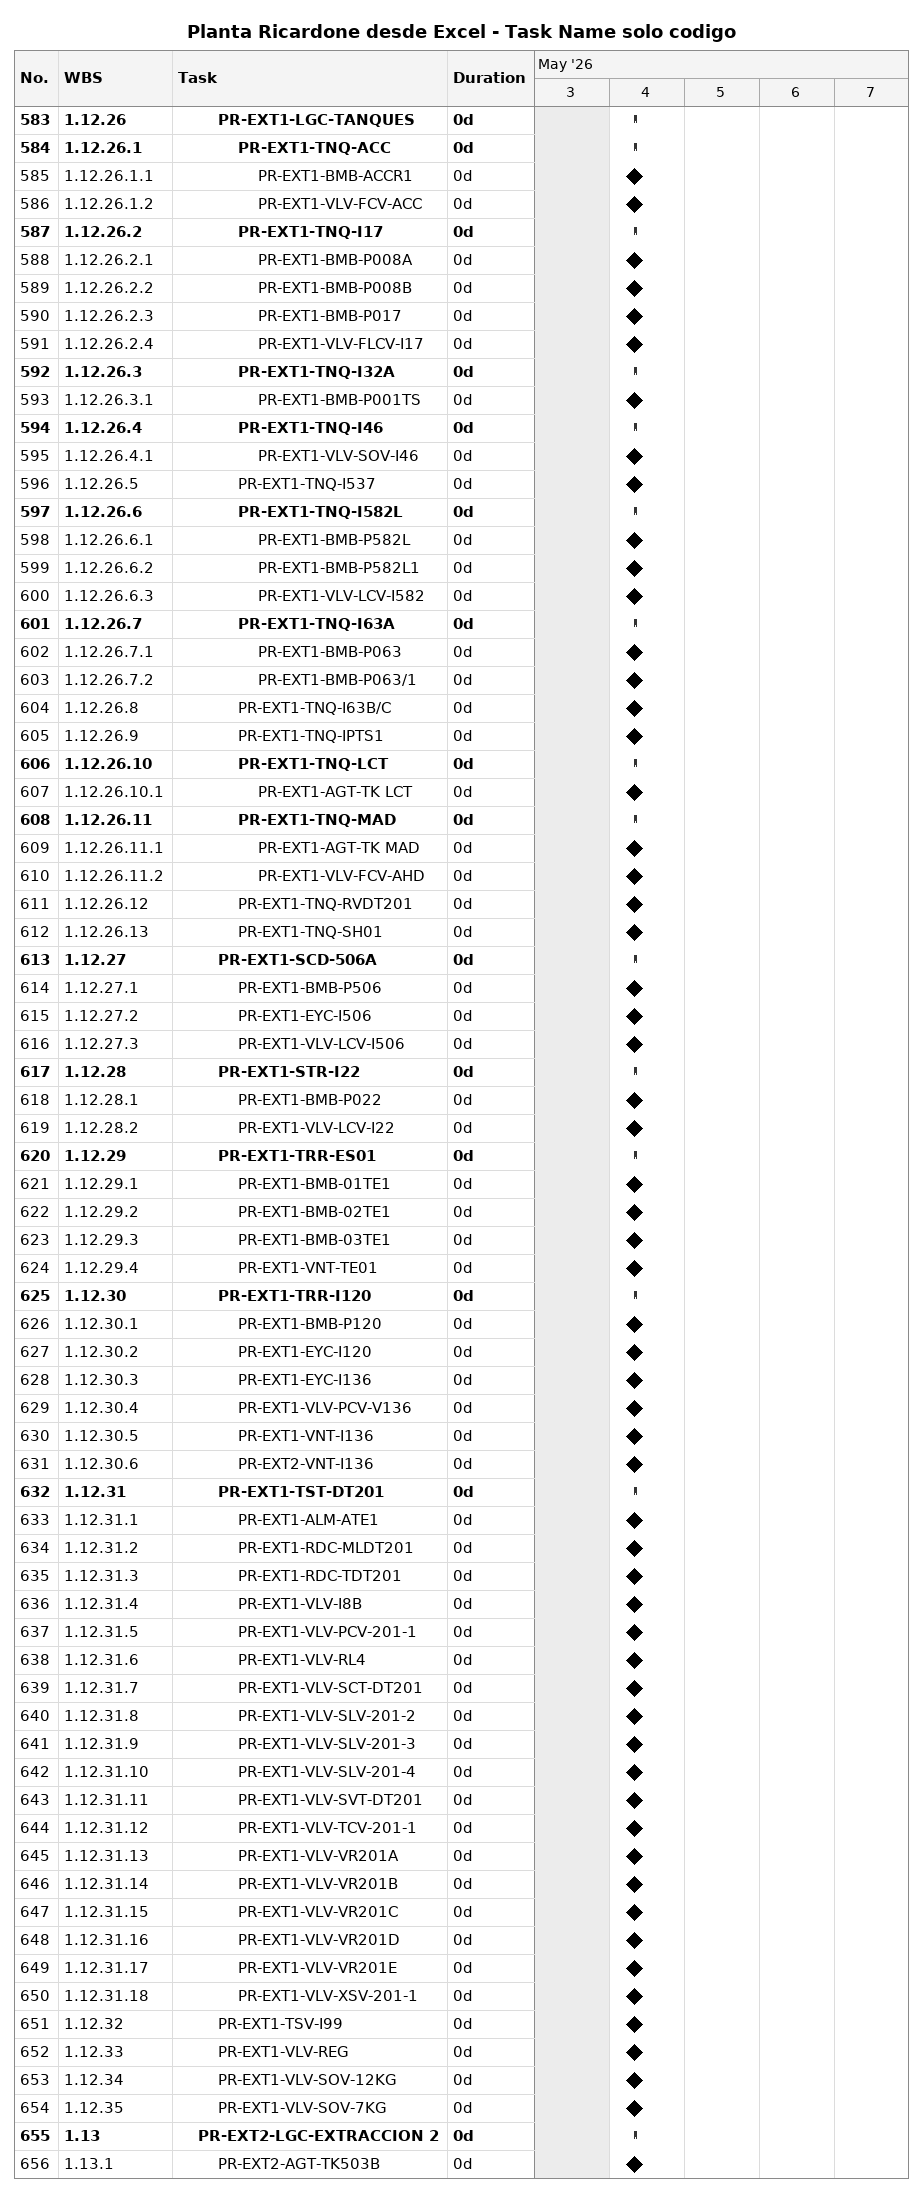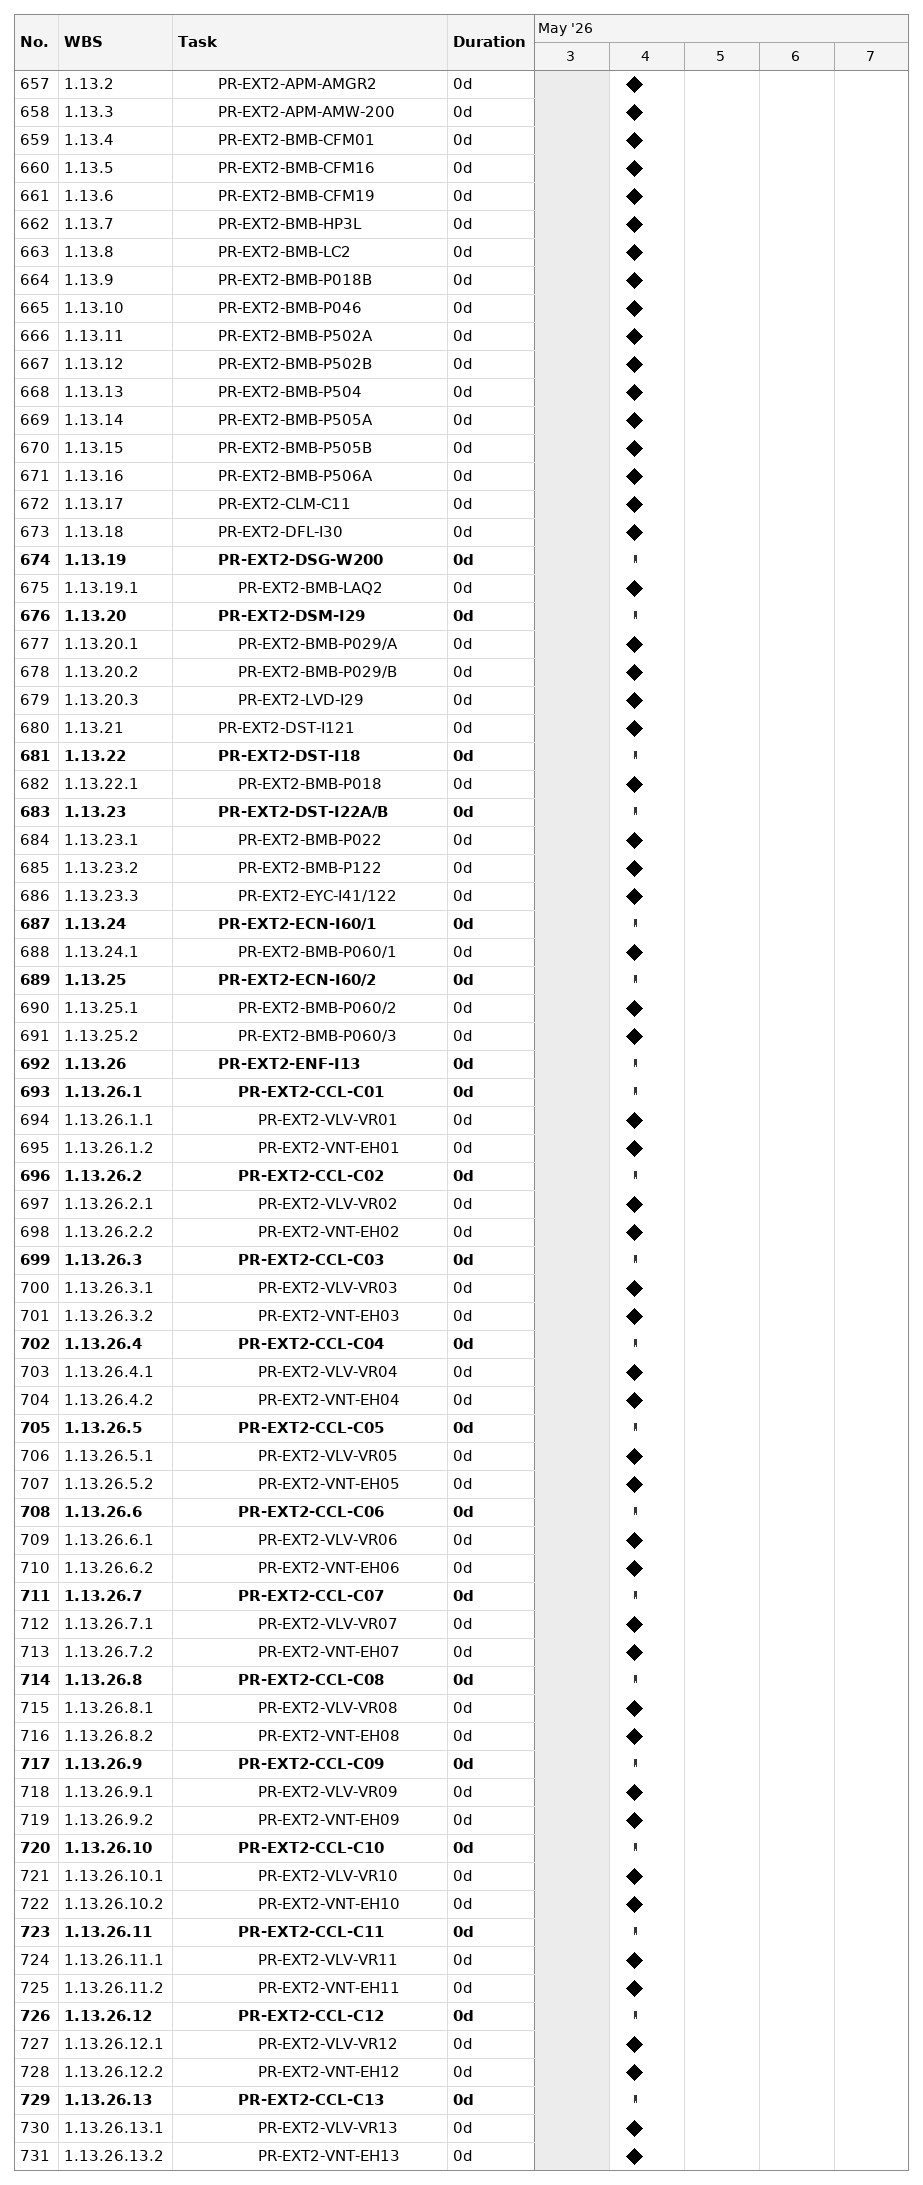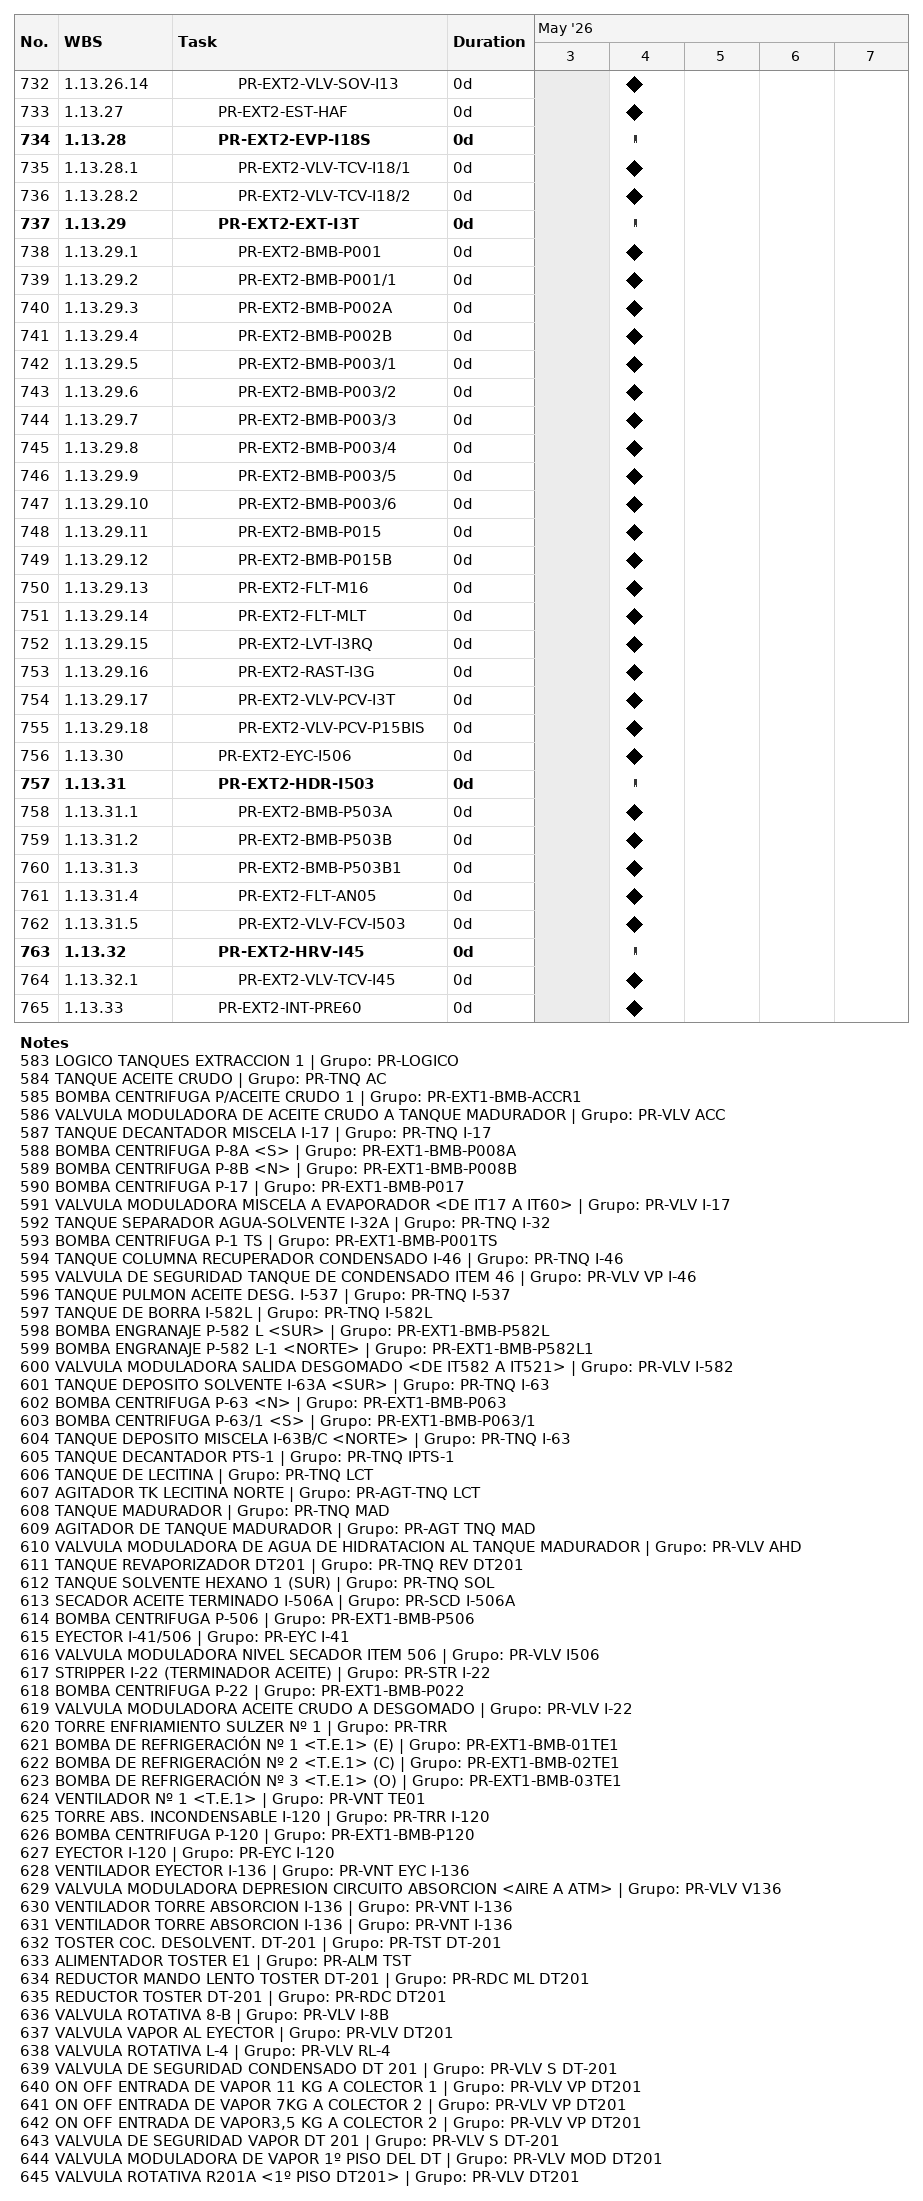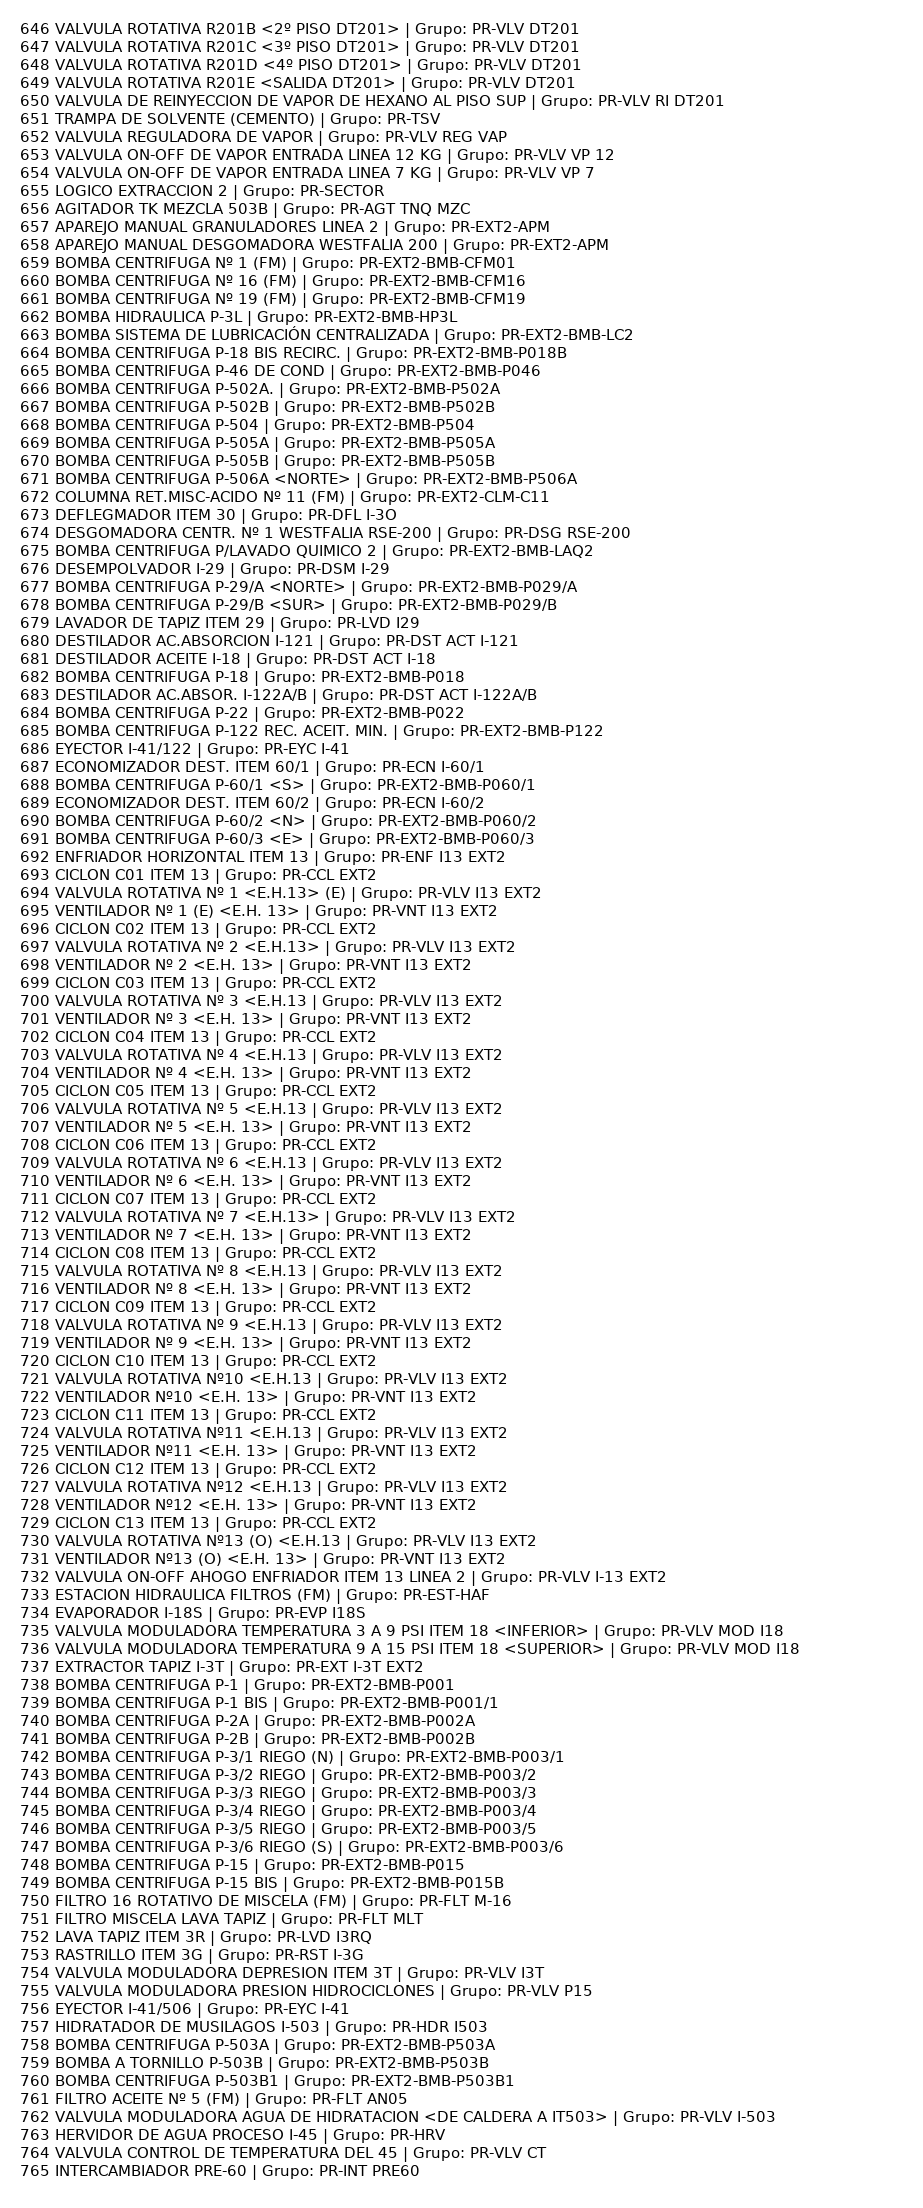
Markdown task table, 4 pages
Planta Ricardone desde Excel - Task Name solo codigo

| ID | WBS | Task | Duration | Start | Finish |
|---|---|---|---|---|---|
| 583 | 1.12.26 | **PR-EXT1-LGC-TANQUES** | 0d | 2026-05-04 | 2026-05-04 |
| 584 | 1.12.26.1 | **PR-EXT1-TNQ-ACC** | 0d | 2026-05-04 | 2026-05-04 |
| 585 | 1.12.26.1.1 | PR-EXT1-BMB-ACCR1 | 0d | 2026-05-04 | 2026-05-04 |
| 586 | 1.12.26.1.2 | PR-EXT1-VLV-FCV-ACC | 0d | 2026-05-04 | 2026-05-04 |
| 587 | 1.12.26.2 | **PR-EXT1-TNQ-I17** | 0d | 2026-05-04 | 2026-05-04 |
| 588 | 1.12.26.2.1 | PR-EXT1-BMB-P008A | 0d | 2026-05-04 | 2026-05-04 |
| 589 | 1.12.26.2.2 | PR-EXT1-BMB-P008B | 0d | 2026-05-04 | 2026-05-04 |
| 590 | 1.12.26.2.3 | PR-EXT1-BMB-P017 | 0d | 2026-05-04 | 2026-05-04 |
| 591 | 1.12.26.2.4 | PR-EXT1-VLV-FLCV-I17 | 0d | 2026-05-04 | 2026-05-04 |
| 592 | 1.12.26.3 | **PR-EXT1-TNQ-I32A** | 0d | 2026-05-04 | 2026-05-04 |
| 593 | 1.12.26.3.1 | PR-EXT1-BMB-P001TS | 0d | 2026-05-04 | 2026-05-04 |
| 594 | 1.12.26.4 | **PR-EXT1-TNQ-I46** | 0d | 2026-05-04 | 2026-05-04 |
| 595 | 1.12.26.4.1 | PR-EXT1-VLV-SOV-I46 | 0d | 2026-05-04 | 2026-05-04 |
| 596 | 1.12.26.5 | PR-EXT1-TNQ-I537 | 0d | 2026-05-04 | 2026-05-04 |
| 597 | 1.12.26.6 | **PR-EXT1-TNQ-I582L** | 0d | 2026-05-04 | 2026-05-04 |
| 598 | 1.12.26.6.1 | PR-EXT1-BMB-P582L | 0d | 2026-05-04 | 2026-05-04 |
| 599 | 1.12.26.6.2 | PR-EXT1-BMB-P582L1 | 0d | 2026-05-04 | 2026-05-04 |
| 600 | 1.12.26.6.3 | PR-EXT1-VLV-LCV-I582 | 0d | 2026-05-04 | 2026-05-04 |
| 601 | 1.12.26.7 | **PR-EXT1-TNQ-I63A** | 0d | 2026-05-04 | 2026-05-04 |
| 602 | 1.12.26.7.1 | PR-EXT1-BMB-P063 | 0d | 2026-05-04 | 2026-05-04 |
| 603 | 1.12.26.7.2 | PR-EXT1-BMB-P063/1 | 0d | 2026-05-04 | 2026-05-04 |
| 604 | 1.12.26.8 | PR-EXT1-TNQ-I63B/C | 0d | 2026-05-04 | 2026-05-04 |
| 605 | 1.12.26.9 | PR-EXT1-TNQ-IPTS1 | 0d | 2026-05-04 | 2026-05-04 |
| 606 | 1.12.26.10 | **PR-EXT1-TNQ-LCT** | 0d | 2026-05-04 | 2026-05-04 |
| 607 | 1.12.26.10.1 | PR-EXT1-AGT-TK LCT | 0d | 2026-05-04 | 2026-05-04 |
| 608 | 1.12.26.11 | **PR-EXT1-TNQ-MAD** | 0d | 2026-05-04 | 2026-05-04 |
| 609 | 1.12.26.11.1 | PR-EXT1-AGT-TK MAD | 0d | 2026-05-04 | 2026-05-04 |
| 610 | 1.12.26.11.2 | PR-EXT1-VLV-FCV-AHD | 0d | 2026-05-04 | 2026-05-04 |
| 611 | 1.12.26.12 | PR-EXT1-TNQ-RVDT201 | 0d | 2026-05-04 | 2026-05-04 |
| 612 | 1.12.26.13 | PR-EXT1-TNQ-SH01 | 0d | 2026-05-04 | 2026-05-04 |
| 613 | 1.12.27 | **PR-EXT1-SCD-506A** | 0d | 2026-05-04 | 2026-05-04 |
| 614 | 1.12.27.1 | PR-EXT1-BMB-P506 | 0d | 2026-05-04 | 2026-05-04 |
| 615 | 1.12.27.2 | PR-EXT1-EYC-I506 | 0d | 2026-05-04 | 2026-05-04 |
| 616 | 1.12.27.3 | PR-EXT1-VLV-LCV-I506 | 0d | 2026-05-04 | 2026-05-04 |
| 617 | 1.12.28 | **PR-EXT1-STR-I22** | 0d | 2026-05-04 | 2026-05-04 |
| 618 | 1.12.28.1 | PR-EXT1-BMB-P022 | 0d | 2026-05-04 | 2026-05-04 |
| 619 | 1.12.28.2 | PR-EXT1-VLV-LCV-I22 | 0d | 2026-05-04 | 2026-05-04 |
| 620 | 1.12.29 | **PR-EXT1-TRR-ES01** | 0d | 2026-05-04 | 2026-05-04 |
| 621 | 1.12.29.1 | PR-EXT1-BMB-01TE1 | 0d | 2026-05-04 | 2026-05-04 |
| 622 | 1.12.29.2 | PR-EXT1-BMB-02TE1 | 0d | 2026-05-04 | 2026-05-04 |
| 623 | 1.12.29.3 | PR-EXT1-BMB-03TE1 | 0d | 2026-05-04 | 2026-05-04 |
| 624 | 1.12.29.4 | PR-EXT1-VNT-TE01 | 0d | 2026-05-04 | 2026-05-04 |
| 625 | 1.12.30 | **PR-EXT1-TRR-I120** | 0d | 2026-05-04 | 2026-05-04 |
| 626 | 1.12.30.1 | PR-EXT1-BMB-P120 | 0d | 2026-05-04 | 2026-05-04 |
| 627 | 1.12.30.2 | PR-EXT1-EYC-I120 | 0d | 2026-05-04 | 2026-05-04 |
| 628 | 1.12.30.3 | PR-EXT1-EYC-I136 | 0d | 2026-05-04 | 2026-05-04 |
| 629 | 1.12.30.4 | PR-EXT1-VLV-PCV-V136 | 0d | 2026-05-04 | 2026-05-04 |
| 630 | 1.12.30.5 | PR-EXT1-VNT-I136 | 0d | 2026-05-04 | 2026-05-04 |
| 631 | 1.12.30.6 | PR-EXT2-VNT-I136 | 0d | 2026-05-04 | 2026-05-04 |
| 632 | 1.12.31 | **PR-EXT1-TST-DT201** | 0d | 2026-05-04 | 2026-05-04 |
| 633 | 1.12.31.1 | PR-EXT1-ALM-ATE1 | 0d | 2026-05-04 | 2026-05-04 |
| 634 | 1.12.31.2 | PR-EXT1-RDC-MLDT201 | 0d | 2026-05-04 | 2026-05-04 |
| 635 | 1.12.31.3 | PR-EXT1-RDC-TDT201 | 0d | 2026-05-04 | 2026-05-04 |
| 636 | 1.12.31.4 | PR-EXT1-VLV-I8B | 0d | 2026-05-04 | 2026-05-04 |
| 637 | 1.12.31.5 | PR-EXT1-VLV-PCV-201-1 | 0d | 2026-05-04 | 2026-05-04 |
| 638 | 1.12.31.6 | PR-EXT1-VLV-RL4 | 0d | 2026-05-04 | 2026-05-04 |
| 639 | 1.12.31.7 | PR-EXT1-VLV-SCT-DT201 | 0d | 2026-05-04 | 2026-05-04 |
| 640 | 1.12.31.8 | PR-EXT1-VLV-SLV-201-2 | 0d | 2026-05-04 | 2026-05-04 |
| 641 | 1.12.31.9 | PR-EXT1-VLV-SLV-201-3 | 0d | 2026-05-04 | 2026-05-04 |
| 642 | 1.12.31.10 | PR-EXT1-VLV-SLV-201-4 | 0d | 2026-05-04 | 2026-05-04 |
| 643 | 1.12.31.11 | PR-EXT1-VLV-SVT-DT201 | 0d | 2026-05-04 | 2026-05-04 |
| 644 | 1.12.31.12 | PR-EXT1-VLV-TCV-201-1 | 0d | 2026-05-04 | 2026-05-04 |
| 645 | 1.12.31.13 | PR-EXT1-VLV-VR201A | 0d | 2026-05-04 | 2026-05-04 |
| 646 | 1.12.31.14 | PR-EXT1-VLV-VR201B | 0d | 2026-05-04 | 2026-05-04 |
| 647 | 1.12.31.15 | PR-EXT1-VLV-VR201C | 0d | 2026-05-04 | 2026-05-04 |
| 648 | 1.12.31.16 | PR-EXT1-VLV-VR201D | 0d | 2026-05-04 | 2026-05-04 |
| 649 | 1.12.31.17 | PR-EXT1-VLV-VR201E | 0d | 2026-05-04 | 2026-05-04 |
| 650 | 1.12.31.18 | PR-EXT1-VLV-XSV-201-1 | 0d | 2026-05-04 | 2026-05-04 |
| 651 | 1.12.32 | PR-EXT1-TSV-I99 | 0d | 2026-05-04 | 2026-05-04 |
| 652 | 1.12.33 | PR-EXT1-VLV-REG | 0d | 2026-05-04 | 2026-05-04 |
| 653 | 1.12.34 | PR-EXT1-VLV-SOV-12KG | 0d | 2026-05-04 | 2026-05-04 |
| 654 | 1.12.35 | PR-EXT1-VLV-SOV-7KG | 0d | 2026-05-04 | 2026-05-04 |
| 655 | 1.13 | **PR-EXT2-LGC-EXTRACCION 2** | 0d | 2026-05-04 | 2026-05-04 |
| 656 | 1.13.1 | PR-EXT2-AGT-TK503B | 0d | 2026-05-04 | 2026-05-04 |
| 657 | 1.13.2 | PR-EXT2-APM-AMGR2 | 0d | 2026-05-04 | 2026-05-04 |
| 658 | 1.13.3 | PR-EXT2-APM-AMW-200 | 0d | 2026-05-04 | 2026-05-04 |
| 659 | 1.13.4 | PR-EXT2-BMB-CFM01 | 0d | 2026-05-04 | 2026-05-04 |
| 660 | 1.13.5 | PR-EXT2-BMB-CFM16 | 0d | 2026-05-04 | 2026-05-04 |
| 661 | 1.13.6 | PR-EXT2-BMB-CFM19 | 0d | 2026-05-04 | 2026-05-04 |
| 662 | 1.13.7 | PR-EXT2-BMB-HP3L | 0d | 2026-05-04 | 2026-05-04 |
| 663 | 1.13.8 | PR-EXT2-BMB-LC2 | 0d | 2026-05-04 | 2026-05-04 |
| 664 | 1.13.9 | PR-EXT2-BMB-P018B | 0d | 2026-05-04 | 2026-05-04 |
| 665 | 1.13.10 | PR-EXT2-BMB-P046 | 0d | 2026-05-04 | 2026-05-04 |
| 666 | 1.13.11 | PR-EXT2-BMB-P502A | 0d | 2026-05-04 | 2026-05-04 |
| 667 | 1.13.12 | PR-EXT2-BMB-P502B | 0d | 2026-05-04 | 2026-05-04 |
| 668 | 1.13.13 | PR-EXT2-BMB-P504 | 0d | 2026-05-04 | 2026-05-04 |
| 669 | 1.13.14 | PR-EXT2-BMB-P505A | 0d | 2026-05-04 | 2026-05-04 |
| 670 | 1.13.15 | PR-EXT2-BMB-P505B | 0d | 2026-05-04 | 2026-05-04 |
| 671 | 1.13.16 | PR-EXT2-BMB-P506A | 0d | 2026-05-04 | 2026-05-04 |
| 672 | 1.13.17 | PR-EXT2-CLM-C11 | 0d | 2026-05-04 | 2026-05-04 |
| 673 | 1.13.18 | PR-EXT2-DFL-I30 | 0d | 2026-05-04 | 2026-05-04 |
| 674 | 1.13.19 | **PR-EXT2-DSG-W200** | 0d | 2026-05-04 | 2026-05-04 |
| 675 | 1.13.19.1 | PR-EXT2-BMB-LAQ2 | 0d | 2026-05-04 | 2026-05-04 |
| 676 | 1.13.20 | **PR-EXT2-DSM-I29** | 0d | 2026-05-04 | 2026-05-04 |
| 677 | 1.13.20.1 | PR-EXT2-BMB-P029/A | 0d | 2026-05-04 | 2026-05-04 |
| 678 | 1.13.20.2 | PR-EXT2-BMB-P029/B | 0d | 2026-05-04 | 2026-05-04 |
| 679 | 1.13.20.3 | PR-EXT2-LVD-I29 | 0d | 2026-05-04 | 2026-05-04 |
| 680 | 1.13.21 | PR-EXT2-DST-I121 | 0d | 2026-05-04 | 2026-05-04 |
| 681 | 1.13.22 | **PR-EXT2-DST-I18** | 0d | 2026-05-04 | 2026-05-04 |
| 682 | 1.13.22.1 | PR-EXT2-BMB-P018 | 0d | 2026-05-04 | 2026-05-04 |
| 683 | 1.13.23 | **PR-EXT2-DST-I22A/B** | 0d | 2026-05-04 | 2026-05-04 |
| 684 | 1.13.23.1 | PR-EXT2-BMB-P022 | 0d | 2026-05-04 | 2026-05-04 |
| 685 | 1.13.23.2 | PR-EXT2-BMB-P122 | 0d | 2026-05-04 | 2026-05-04 |
| 686 | 1.13.23.3 | PR-EXT2-EYC-I41/122 | 0d | 2026-05-04 | 2026-05-04 |
| 687 | 1.13.24 | **PR-EXT2-ECN-I60/1** | 0d | 2026-05-04 | 2026-05-04 |
| 688 | 1.13.24.1 | PR-EXT2-BMB-P060/1 | 0d | 2026-05-04 | 2026-05-04 |
| 689 | 1.13.25 | **PR-EXT2-ECN-I60/2** | 0d | 2026-05-04 | 2026-05-04 |
| 690 | 1.13.25.1 | PR-EXT2-BMB-P060/2 | 0d | 2026-05-04 | 2026-05-04 |
| 691 | 1.13.25.2 | PR-EXT2-BMB-P060/3 | 0d | 2026-05-04 | 2026-05-04 |
| 692 | 1.13.26 | **PR-EXT2-ENF-I13** | 0d | 2026-05-04 | 2026-05-04 |
| 693 | 1.13.26.1 | **PR-EXT2-CCL-C01** | 0d | 2026-05-04 | 2026-05-04 |
| 694 | 1.13.26.1.1 | PR-EXT2-VLV-VR01 | 0d | 2026-05-04 | 2026-05-04 |
| 695 | 1.13.26.1.2 | PR-EXT2-VNT-EH01 | 0d | 2026-05-04 | 2026-05-04 |
| 696 | 1.13.26.2 | **PR-EXT2-CCL-C02** | 0d | 2026-05-04 | 2026-05-04 |
| 697 | 1.13.26.2.1 | PR-EXT2-VLV-VR02 | 0d | 2026-05-04 | 2026-05-04 |
| 698 | 1.13.26.2.2 | PR-EXT2-VNT-EH02 | 0d | 2026-05-04 | 2026-05-04 |
| 699 | 1.13.26.3 | **PR-EXT2-CCL-C03** | 0d | 2026-05-04 | 2026-05-04 |
| 700 | 1.13.26.3.1 | PR-EXT2-VLV-VR03 | 0d | 2026-05-04 | 2026-05-04 |
| 701 | 1.13.26.3.2 | PR-EXT2-VNT-EH03 | 0d | 2026-05-04 | 2026-05-04 |
| 702 | 1.13.26.4 | **PR-EXT2-CCL-C04** | 0d | 2026-05-04 | 2026-05-04 |
| 703 | 1.13.26.4.1 | PR-EXT2-VLV-VR04 | 0d | 2026-05-04 | 2026-05-04 |
| 704 | 1.13.26.4.2 | PR-EXT2-VNT-EH04 | 0d | 2026-05-04 | 2026-05-04 |
| 705 | 1.13.26.5 | **PR-EXT2-CCL-C05** | 0d | 2026-05-04 | 2026-05-04 |
| 706 | 1.13.26.5.1 | PR-EXT2-VLV-VR05 | 0d | 2026-05-04 | 2026-05-04 |
| 707 | 1.13.26.5.2 | PR-EXT2-VNT-EH05 | 0d | 2026-05-04 | 2026-05-04 |
| 708 | 1.13.26.6 | **PR-EXT2-CCL-C06** | 0d | 2026-05-04 | 2026-05-04 |
| 709 | 1.13.26.6.1 | PR-EXT2-VLV-VR06 | 0d | 2026-05-04 | 2026-05-04 |
| 710 | 1.13.26.6.2 | PR-EXT2-VNT-EH06 | 0d | 2026-05-04 | 2026-05-04 |
| 711 | 1.13.26.7 | **PR-EXT2-CCL-C07** | 0d | 2026-05-04 | 2026-05-04 |
| 712 | 1.13.26.7.1 | PR-EXT2-VLV-VR07 | 0d | 2026-05-04 | 2026-05-04 |
| 713 | 1.13.26.7.2 | PR-EXT2-VNT-EH07 | 0d | 2026-05-04 | 2026-05-04 |
| 714 | 1.13.26.8 | **PR-EXT2-CCL-C08** | 0d | 2026-05-04 | 2026-05-04 |
| 715 | 1.13.26.8.1 | PR-EXT2-VLV-VR08 | 0d | 2026-05-04 | 2026-05-04 |
| 716 | 1.13.26.8.2 | PR-EXT2-VNT-EH08 | 0d | 2026-05-04 | 2026-05-04 |
| 717 | 1.13.26.9 | **PR-EXT2-CCL-C09** | 0d | 2026-05-04 | 2026-05-04 |
| 718 | 1.13.26.9.1 | PR-EXT2-VLV-VR09 | 0d | 2026-05-04 | 2026-05-04 |
| 719 | 1.13.26.9.2 | PR-EXT2-VNT-EH09 | 0d | 2026-05-04 | 2026-05-04 |
| 720 | 1.13.26.10 | **PR-EXT2-CCL-C10** | 0d | 2026-05-04 | 2026-05-04 |
| 721 | 1.13.26.10.1 | PR-EXT2-VLV-VR10 | 0d | 2026-05-04 | 2026-05-04 |
| 722 | 1.13.26.10.2 | PR-EXT2-VNT-EH10 | 0d | 2026-05-04 | 2026-05-04 |
| 723 | 1.13.26.11 | **PR-EXT2-CCL-C11** | 0d | 2026-05-04 | 2026-05-04 |
| 724 | 1.13.26.11.1 | PR-EXT2-VLV-VR11 | 0d | 2026-05-04 | 2026-05-04 |
| 725 | 1.13.26.11.2 | PR-EXT2-VNT-EH11 | 0d | 2026-05-04 | 2026-05-04 |
| 726 | 1.13.26.12 | **PR-EXT2-CCL-C12** | 0d | 2026-05-04 | 2026-05-04 |
| 727 | 1.13.26.12.1 | PR-EXT2-VLV-VR12 | 0d | 2026-05-04 | 2026-05-04 |
| 728 | 1.13.26.12.2 | PR-EXT2-VNT-EH12 | 0d | 2026-05-04 | 2026-05-04 |
| 729 | 1.13.26.13 | **PR-EXT2-CCL-C13** | 0d | 2026-05-04 | 2026-05-04 |
| 730 | 1.13.26.13.1 | PR-EXT2-VLV-VR13 | 0d | 2026-05-04 | 2026-05-04 |
| 731 | 1.13.26.13.2 | PR-EXT2-VNT-EH13 | 0d | 2026-05-04 | 2026-05-04 |
| 732 | 1.13.26.14 | PR-EXT2-VLV-SOV-I13 | 0d | 2026-05-04 | 2026-05-04 |
| 733 | 1.13.27 | PR-EXT2-EST-HAF | 0d | 2026-05-04 | 2026-05-04 |
| 734 | 1.13.28 | **PR-EXT2-EVP-I18S** | 0d | 2026-05-04 | 2026-05-04 |
| 735 | 1.13.28.1 | PR-EXT2-VLV-TCV-I18/1 | 0d | 2026-05-04 | 2026-05-04 |
| 736 | 1.13.28.2 | PR-EXT2-VLV-TCV-I18/2 | 0d | 2026-05-04 | 2026-05-04 |
| 737 | 1.13.29 | **PR-EXT2-EXT-I3T** | 0d | 2026-05-04 | 2026-05-04 |
| 738 | 1.13.29.1 | PR-EXT2-BMB-P001 | 0d | 2026-05-04 | 2026-05-04 |
| 739 | 1.13.29.2 | PR-EXT2-BMB-P001/1 | 0d | 2026-05-04 | 2026-05-04 |
| 740 | 1.13.29.3 | PR-EXT2-BMB-P002A | 0d | 2026-05-04 | 2026-05-04 |
| 741 | 1.13.29.4 | PR-EXT2-BMB-P002B | 0d | 2026-05-04 | 2026-05-04 |
| 742 | 1.13.29.5 | PR-EXT2-BMB-P003/1 | 0d | 2026-05-04 | 2026-05-04 |
| 743 | 1.13.29.6 | PR-EXT2-BMB-P003/2 | 0d | 2026-05-04 | 2026-05-04 |
| 744 | 1.13.29.7 | PR-EXT2-BMB-P003/3 | 0d | 2026-05-04 | 2026-05-04 |
| 745 | 1.13.29.8 | PR-EXT2-BMB-P003/4 | 0d | 2026-05-04 | 2026-05-04 |
| 746 | 1.13.29.9 | PR-EXT2-BMB-P003/5 | 0d | 2026-05-04 | 2026-05-04 |
| 747 | 1.13.29.10 | PR-EXT2-BMB-P003/6 | 0d | 2026-05-04 | 2026-05-04 |
| 748 | 1.13.29.11 | PR-EXT2-BMB-P015 | 0d | 2026-05-04 | 2026-05-04 |
| 749 | 1.13.29.12 | PR-EXT2-BMB-P015B | 0d | 2026-05-04 | 2026-05-04 |
| 750 | 1.13.29.13 | PR-EXT2-FLT-M16 | 0d | 2026-05-04 | 2026-05-04 |
| 751 | 1.13.29.14 | PR-EXT2-FLT-MLT | 0d | 2026-05-04 | 2026-05-04 |
| 752 | 1.13.29.15 | PR-EXT2-LVT-I3RQ | 0d | 2026-05-04 | 2026-05-04 |
| 753 | 1.13.29.16 | PR-EXT2-RAST-I3G | 0d | 2026-05-04 | 2026-05-04 |
| 754 | 1.13.29.17 | PR-EXT2-VLV-PCV-I3T | 0d | 2026-05-04 | 2026-05-04 |
| 755 | 1.13.29.18 | PR-EXT2-VLV-PCV-P15BIS | 0d | 2026-05-04 | 2026-05-04 |
| 756 | 1.13.30 | PR-EXT2-EYC-I506 | 0d | 2026-05-04 | 2026-05-04 |
| 757 | 1.13.31 | **PR-EXT2-HDR-I503** | 0d | 2026-05-04 | 2026-05-04 |
| 758 | 1.13.31.1 | PR-EXT2-BMB-P503A | 0d | 2026-05-04 | 2026-05-04 |
| 759 | 1.13.31.2 | PR-EXT2-BMB-P503B | 0d | 2026-05-04 | 2026-05-04 |
| 760 | 1.13.31.3 | PR-EXT2-BMB-P503B1 | 0d | 2026-05-04 | 2026-05-04 |
| 761 | 1.13.31.4 | PR-EXT2-FLT-AN05 | 0d | 2026-05-04 | 2026-05-04 |
| 762 | 1.13.31.5 | PR-EXT2-VLV-FCV-I503 | 0d | 2026-05-04 | 2026-05-04 |
| 763 | 1.13.32 | **PR-EXT2-HRV-I45** | 0d | 2026-05-04 | 2026-05-04 |
| 764 | 1.13.32.1 | PR-EXT2-VLV-TCV-I45 | 0d | 2026-05-04 | 2026-05-04 |
| 765 | 1.13.33 | PR-EXT2-INT-PRE60 | 0d | 2026-05-04 | 2026-05-04 |

Notes
- 583: LOGICO TANQUES EXTRACCION 1 | Grupo: PR-LOGICO
- 584: TANQUE ACEITE CRUDO | Grupo: PR-TNQ AC
- 585: BOMBA CENTRIFUGA P/ACEITE CRUDO 1 | Grupo: PR-EXT1-BMB-ACCR1
- 586: VALVULA MODULADORA DE ACEITE CRUDO A TANQUE MADURADOR | Grupo: PR-VLV ACC
- 587: TANQUE DECANTADOR MISCELA I-17 | Grupo: PR-TNQ I-17
- 588: BOMBA CENTRIFUGA P-8A <S> | Grupo: PR-EXT1-BMB-P008A
- 589: BOMBA CENTRIFUGA P-8B <N> | Grupo: PR-EXT1-BMB-P008B
- 590: BOMBA CENTRIFUGA P-17 | Grupo: PR-EXT1-BMB-P017
- 591: VALVULA MODULADORA MISCELA A EVAPORADOR <DE IT17 A IT60> | Grupo: PR-VLV I-17
- 592: TANQUE SEPARADOR AGUA-SOLVENTE I-32A | Grupo: PR-TNQ I-32
- 593: BOMBA CENTRIFUGA P-1 TS | Grupo: PR-EXT1-BMB-P001TS
- 594: TANQUE COLUMNA RECUPERADOR CONDENSADO I-46 | Grupo: PR-TNQ I-46
- 595: VALVULA DE SEGURIDAD TANQUE DE CONDENSADO ITEM 46 | Grupo: PR-VLV VP I-46
- 596: TANQUE PULMON ACEITE DESG. I-537 | Grupo: PR-TNQ I-537
- 597: TANQUE DE BORRA I-582L | Grupo: PR-TNQ I-582L
- 598: BOMBA ENGRANAJE P-582 L <SUR> | Grupo: PR-EXT1-BMB-P582L
- 599: BOMBA ENGRANAJE P-582 L-1 <NORTE> | Grupo: PR-EXT1-BMB-P582L1
- 600: VALVULA MODULADORA SALIDA DESGOMADO <DE IT582 A IT521> | Grupo: PR-VLV I-582
- 601: TANQUE DEPOSITO SOLVENTE I-63A <SUR> | Grupo: PR-TNQ I-63
- 602: BOMBA CENTRIFUGA P-63 <N> | Grupo: PR-EXT1-BMB-P063
- 603: BOMBA CENTRIFUGA P-63/1 <S> | Grupo: PR-EXT1-BMB-P063/1
- 604: TANQUE DEPOSITO MISCELA I-63B/C <NORTE> | Grupo: PR-TNQ I-63
- 605: TANQUE DECANTADOR PTS-1 | Grupo: PR-TNQ IPTS-1
- 606: TANQUE DE LECITINA | Grupo: PR-TNQ LCT
- 607: AGITADOR TK LECITINA NORTE | Grupo: PR-AGT-TNQ LCT
- 608: TANQUE MADURADOR | Grupo: PR-TNQ MAD
- 609: AGITADOR DE TANQUE MADURADOR | Grupo: PR-AGT TNQ MAD
- 610: VALVULA MODULADORA DE AGUA DE HIDRATACION AL TANQUE MADURADOR | Grupo: PR-VLV AHD
- 611: TANQUE REVAPORIZADOR DT201 | Grupo: PR-TNQ REV DT201
- 612: TANQUE SOLVENTE HEXANO 1 (SUR) | Grupo: PR-TNQ SOL
- 613: SECADOR ACEITE TERMINADO I-506A | Grupo: PR-SCD I-506A
- 614: BOMBA CENTRIFUGA P-506 | Grupo: PR-EXT1-BMB-P506
- 615: EYECTOR I-41/506 | Grupo: PR-EYC I-41
- 616: VALVULA MODULADORA NIVEL SECADOR ITEM 506 | Grupo: PR-VLV I506
- 617: STRIPPER I-22 (TERMINADOR ACEITE) | Grupo: PR-STR I-22
- 618: BOMBA CENTRIFUGA P-22 | Grupo: PR-EXT1-BMB-P022
- 619: VALVULA MODULADORA ACEITE CRUDO A DESGOMADO | Grupo: PR-VLV I-22
- 620: TORRE ENFRIAMIENTO SULZER Nº 1 | Grupo: PR-TRR
- 621: BOMBA DE REFRIGERACIÓN Nº 1 <T.E.1> (E) | Grupo: PR-EXT1-BMB-01TE1
- 622: BOMBA DE REFRIGERACIÓN Nº 2 <T.E.1> (C) | Grupo: PR-EXT1-BMB-02TE1
- 623: BOMBA DE REFRIGERACIÓN Nº 3 <T.E.1> (O) | Grupo: PR-EXT1-BMB-03TE1
- 624: VENTILADOR Nº 1 <T.E.1> | Grupo: PR-VNT TE01
- 625: TORRE ABS. INCONDENSABLE I-120 | Grupo: PR-TRR I-120
- 626: BOMBA CENTRIFUGA P-120 | Grupo: PR-EXT1-BMB-P120
- 627: EYECTOR I-120 | Grupo: PR-EYC I-120
- 628: VENTILADOR EYECTOR I-136 | Grupo: PR-VNT EYC I-136
- 629: VALVULA MODULADORA DEPRESION CIRCUITO ABSORCION <AIRE A ATM> | Grupo: PR-VLV V136
- 630: VENTILADOR TORRE ABSORCION I-136 | Grupo: PR-VNT I-136
- 631: VENTILADOR TORRE ABSORCION I-136 | Grupo: PR-VNT I-136
- 632: TOSTER COC. DESOLVENT. DT-201 | Grupo: PR-TST DT-201
- 633: ALIMENTADOR TOSTER E1 | Grupo: PR-ALM TST
- 634: REDUCTOR MANDO LENTO TOSTER DT-201 | Grupo: PR-RDC ML DT201
- 635: REDUCTOR TOSTER DT-201 | Grupo: PR-RDC DT201
- 636: VALVULA ROTATIVA 8-B | Grupo: PR-VLV I-8B
- 637: VALVULA VAPOR AL EYECTOR | Grupo: PR-VLV DT201
- 638: VALVULA ROTATIVA L-4 | Grupo: PR-VLV RL-4
- 639: VALVULA DE SEGURIDAD CONDENSADO DT 201 | Grupo: PR-VLV S DT-201
- 640: ON OFF ENTRADA DE VAPOR 11 KG A COLECTOR 1 | Grupo: PR-VLV VP DT201
- 641: ON OFF ENTRADA DE VAPOR 7KG A COLECTOR 2 | Grupo: PR-VLV VP DT201
- 642: ON OFF ENTRADA DE VAPOR3,5 KG A COLECTOR 2 | Grupo: PR-VLV VP DT201
- 643: VALVULA DE SEGURIDAD VAPOR DT 201 | Grupo: PR-VLV S DT-201
- 644: VALVULA MODULADORA DE VAPOR 1º PISO DEL DT | Grupo: PR-VLV MOD DT201
- 645: VALVULA ROTATIVA R201A <1º PISO DT201> | Grupo: PR-VLV DT201
- 646: VALVULA ROTATIVA R201B <2º PISO DT201> | Grupo: PR-VLV DT201
- 647: VALVULA ROTATIVA R201C <3º PISO DT201> | Grupo: PR-VLV DT201
- 648: VALVULA ROTATIVA R201D <4º PISO DT201> | Grupo: PR-VLV DT201
- 649: VALVULA ROTATIVA R201E <SALIDA DT201> | Grupo: PR-VLV DT201
- 650: VALVULA DE REINYECCION DE VAPOR DE HEXANO AL PISO SUP | Grupo: PR-VLV RI DT201
- 651: TRAMPA DE SOLVENTE (CEMENTO) | Grupo: PR-TSV
- 652: VALVULA REGULADORA DE VAPOR | Grupo: PR-VLV REG VAP
- 653: VALVULA ON-OFF DE VAPOR ENTRADA LINEA 12 KG | Grupo: PR-VLV VP 12
- 654: VALVULA ON-OFF DE VAPOR ENTRADA LINEA 7 KG | Grupo: PR-VLV VP 7
- 655: LOGICO EXTRACCION 2 | Grupo: PR-SECTOR
- 656: AGITADOR TK MEZCLA 503B | Grupo: PR-AGT TNQ MZC
- 657: APAREJO MANUAL GRANULADORES LINEA 2 | Grupo: PR-EXT2-APM
- 658: APAREJO MANUAL DESGOMADORA WESTFALIA 200 | Grupo: PR-EXT2-APM
- 659: BOMBA CENTRIFUGA Nº 1 (FM) | Grupo: PR-EXT2-BMB-CFM01
- 660: BOMBA CENTRIFUGA Nº 16 (FM) | Grupo: PR-EXT2-BMB-CFM16
- 661: BOMBA CENTRIFUGA Nº 19 (FM) | Grupo: PR-EXT2-BMB-CFM19
- 662: BOMBA HIDRAULICA P-3L | Grupo: PR-EXT2-BMB-HP3L
- 663: BOMBA SISTEMA DE LUBRICACIÓN CENTRALIZADA | Grupo: PR-EXT2-BMB-LC2
- 664: BOMBA CENTRIFUGA P-18 BIS RECIRC. | Grupo: PR-EXT2-BMB-P018B
- 665: BOMBA CENTRIFUGA P-46 DE COND | Grupo: PR-EXT2-BMB-P046
- 666: BOMBA CENTRIFUGA P-502A. | Grupo: PR-EXT2-BMB-P502A
- 667: BOMBA CENTRIFUGA P-502B | Grupo: PR-EXT2-BMB-P502B
- 668: BOMBA CENTRIFUGA P-504 | Grupo: PR-EXT2-BMB-P504
- 669: BOMBA CENTRIFUGA P-505A | Grupo: PR-EXT2-BMB-P505A
- 670: BOMBA CENTRIFUGA P-505B | Grupo: PR-EXT2-BMB-P505B
- 671: BOMBA CENTRIFUGA P-506A <NORTE> | Grupo: PR-EXT2-BMB-P506A
- 672: COLUMNA RET.MISC-ACIDO Nº 11 (FM) | Grupo: PR-EXT2-CLM-C11
- 673: DEFLEGMADOR ITEM 30 | Grupo: PR-DFL I-3O
- 674: DESGOMADORA CENTR. Nº 1 WESTFALIA RSE-200 | Grupo: PR-DSG RSE-200
- 675: BOMBA CENTRIFUGA P/LAVADO QUIMICO 2 | Grupo: PR-EXT2-BMB-LAQ2
- 676: DESEMPOLVADOR I-29 | Grupo: PR-DSM I-29
- 677: BOMBA CENTRIFUGA P-29/A <NORTE> | Grupo: PR-EXT2-BMB-P029/A
- 678: BOMBA CENTRIFUGA P-29/B <SUR> | Grupo: PR-EXT2-BMB-P029/B
- 679: LAVADOR DE TAPIZ ITEM 29 | Grupo: PR-LVD I29
- 680: DESTILADOR AC.ABSORCION I-121 | Grupo: PR-DST ACT I-121
- 681: DESTILADOR ACEITE I-18 | Grupo: PR-DST ACT I-18
- 682: BOMBA CENTRIFUGA P-18 | Grupo: PR-EXT2-BMB-P018
- 683: DESTILADOR AC.ABSOR. I-122A/B | Grupo: PR-DST ACT I-122A/B
- 684: BOMBA CENTRIFUGA P-22 | Grupo: PR-EXT2-BMB-P022
- 685: BOMBA CENTRIFUGA P-122 REC. ACEIT. MIN. | Grupo: PR-EXT2-BMB-P122
- 686: EYECTOR I-41/122 | Grupo: PR-EYC I-41
- 687: ECONOMIZADOR DEST. ITEM 60/1 | Grupo: PR-ECN I-60/1
- 688: BOMBA CENTRIFUGA P-60/1 <S> | Grupo: PR-EXT2-BMB-P060/1
- 689: ECONOMIZADOR DEST. ITEM 60/2 | Grupo: PR-ECN I-60/2
- 690: BOMBA CENTRIFUGA P-60/2 <N> | Grupo: PR-EXT2-BMB-P060/2
- 691: BOMBA CENTRIFUGA P-60/3 <E> | Grupo: PR-EXT2-BMB-P060/3
- 692: ENFRIADOR HORIZONTAL ITEM 13 | Grupo: PR-ENF I13 EXT2
- 693: CICLON C01 ITEM 13 | Grupo: PR-CCL EXT2
- 694: VALVULA ROTATIVA Nº 1 <E.H.13> (E) | Grupo: PR-VLV I13 EXT2
- 695: VENTILADOR Nº 1 (E) <E.H. 13> | Grupo: PR-VNT I13 EXT2
- 696: CICLON C02 ITEM 13 | Grupo: PR-CCL EXT2
- 697: VALVULA ROTATIVA Nº 2 <E.H.13> | Grupo: PR-VLV I13 EXT2
- 698: VENTILADOR Nº 2 <E.H. 13> | Grupo: PR-VNT I13 EXT2
- 699: CICLON C03 ITEM 13 | Grupo: PR-CCL EXT2
- 700: VALVULA ROTATIVA Nº 3 <E.H.13 | Grupo: PR-VLV I13 EXT2
- 701: VENTILADOR Nº 3 <E.H. 13> | Grupo: PR-VNT I13 EXT2
- 702: CICLON C04 ITEM 13 | Grupo: PR-CCL EXT2
- 703: VALVULA ROTATIVA Nº 4 <E.H.13 | Grupo: PR-VLV I13 EXT2
- 704: VENTILADOR Nº 4 <E.H. 13> | Grupo: PR-VNT I13 EXT2
- 705: CICLON C05 ITEM 13 | Grupo: PR-CCL EXT2
- 706: VALVULA ROTATIVA Nº 5 <E.H.13 | Grupo: PR-VLV I13 EXT2
- 707: VENTILADOR Nº 5 <E.H. 13> | Grupo: PR-VNT I13 EXT2
- 708: CICLON C06 ITEM 13 | Grupo: PR-CCL EXT2
- 709: VALVULA ROTATIVA Nº 6 <E.H.13 | Grupo: PR-VLV I13 EXT2
- 710: VENTILADOR Nº 6 <E.H. 13> | Grupo: PR-VNT I13 EXT2
- 711: CICLON C07 ITEM 13 | Grupo: PR-CCL EXT2
- 712: VALVULA ROTATIVA Nº 7 <E.H.13> | Grupo: PR-VLV I13 EXT2
- 713: VENTILADOR Nº 7 <E.H. 13> | Grupo: PR-VNT I13 EXT2
- 714: CICLON C08 ITEM 13 | Grupo: PR-CCL EXT2
- 715: VALVULA ROTATIVA Nº 8 <E.H.13 | Grupo: PR-VLV I13 EXT2
- 716: VENTILADOR Nº 8 <E.H. 13> | Grupo: PR-VNT I13 EXT2
- 717: CICLON C09 ITEM 13 | Grupo: PR-CCL EXT2
- 718: VALVULA ROTATIVA Nº 9 <E.H.13 | Grupo: PR-VLV I13 EXT2
- 719: VENTILADOR Nº 9 <E.H. 13> | Grupo: PR-VNT I13 EXT2
- 720: CICLON C10 ITEM 13 | Grupo: PR-CCL EXT2
- 721: VALVULA ROTATIVA Nº10 <E.H.13 | Grupo: PR-VLV I13 EXT2
- 722: VENTILADOR Nº10 <E.H. 13> | Grupo: PR-VNT I13 EXT2
- 723: CICLON C11 ITEM 13 | Grupo: PR-CCL EXT2
- 724: VALVULA ROTATIVA Nº11 <E.H.13 | Grupo: PR-VLV I13 EXT2
- 725: VENTILADOR Nº11 <E.H. 13> | Grupo: PR-VNT I13 EXT2
- 726: CICLON C12 ITEM 13 | Grupo: PR-CCL EXT2
- 727: VALVULA ROTATIVA Nº12 <E.H.13 | Grupo: PR-VLV I13 EXT2
- 728: VENTILADOR Nº12 <E.H. 13> | Grupo: PR-VNT I13 EXT2
- 729: CICLON C13 ITEM 13 | Grupo: PR-CCL EXT2
- 730: VALVULA ROTATIVA Nº13 (O) <E.H.13 | Grupo: PR-VLV I13 EXT2
- 731: VENTILADOR Nº13 (O) <E.H. 13> | Grupo: PR-VNT I13 EXT2
- 732: VALVULA ON-OFF AHOGO ENFRIADOR ITEM 13 LINEA 2 | Grupo: PR-VLV I-13 EXT2
- 733: ESTACION HIDRAULICA FILTROS (FM) | Grupo: PR-EST-HAF
- 734: EVAPORADOR I-18S | Grupo: PR-EVP I18S
- 735: VALVULA MODULADORA TEMPERATURA 3 A 9 PSI ITEM 18 <INFERIOR> | Grupo: PR-VLV MOD I18
- 736: VALVULA MODULADORA TEMPERATURA 9 A 15 PSI ITEM 18 <SUPERIOR> | Grupo: PR-VLV MOD I18
- 737: EXTRACTOR TAPIZ I-3T | Grupo: PR-EXT I-3T EXT2
- 738: BOMBA CENTRIFUGA P-1 | Grupo: PR-EXT2-BMB-P001
- 739: BOMBA CENTRIFUGA P-1 BIS | Grupo: PR-EXT2-BMB-P001/1
- 740: BOMBA CENTRIFUGA P-2A | Grupo: PR-EXT2-BMB-P002A
- 741: BOMBA CENTRIFUGA P-2B | Grupo: PR-EXT2-BMB-P002B
- 742: BOMBA CENTRIFUGA P-3/1 RIEGO (N) | Grupo: PR-EXT2-BMB-P003/1
- 743: BOMBA CENTRIFUGA P-3/2 RIEGO | Grupo: PR-EXT2-BMB-P003/2
- 744: BOMBA CENTRIFUGA P-3/3 RIEGO | Grupo: PR-EXT2-BMB-P003/3
- 745: BOMBA CENTRIFUGA P-3/4 RIEGO | Grupo: PR-EXT2-BMB-P003/4
- 746: BOMBA CENTRIFUGA P-3/5 RIEGO | Grupo: PR-EXT2-BMB-P003/5
- 747: BOMBA CENTRIFUGA P-3/6 RIEGO (S) | Grupo: PR-EXT2-BMB-P003/6
- 748: BOMBA CENTRIFUGA P-15 | Grupo: PR-EXT2-BMB-P015
- 749: BOMBA CENTRIFUGA P-15 BIS | Grupo: PR-EXT2-BMB-P015B
- 750: FILTRO 16 ROTATIVO DE MISCELA (FM) | Grupo: PR-FLT M-16
- 751: FILTRO MISCELA LAVA TAPIZ | Grupo: PR-FLT MLT
- 752: LAVA TAPIZ ITEM 3R | Grupo: PR-LVD I3RQ
- 753: RASTRILLO ITEM 3G | Grupo: PR-RST I-3G
- 754: VALVULA MODULADORA DEPRESION ITEM 3T | Grupo: PR-VLV I3T
- 755: VALVULA MODULADORA PRESION HIDROCICLONES | Grupo: PR-VLV P15
- 756: EYECTOR I-41/506 | Grupo: PR-EYC I-41
- 757: HIDRATADOR DE MUSILAGOS I-503 | Grupo: PR-HDR I503
- 758: BOMBA CENTRIFUGA P-503A | Grupo: PR-EXT2-BMB-P503A
- 759: BOMBA A TORNILLO P-503B | Grupo: PR-EXT2-BMB-P503B
- 760: BOMBA CENTRIFUGA P-503B1 | Grupo: PR-EXT2-BMB-P503B1
- 761: FILTRO ACEITE Nº 5 (FM) | Grupo: PR-FLT AN05
- 762: VALVULA MODULADORA AGUA DE HIDRATACION <DE CALDERA A IT503> | Grupo: PR-VLV I-503
- 763: HERVIDOR DE AGUA PROCESO I-45 | Grupo: PR-HRV
- 764: VALVULA CONTROL DE TEMPERATURA DEL 45 | Grupo: PR-VLV CT
- 765: INTERCAMBIADOR PRE-60 | Grupo: PR-INT PRE60
